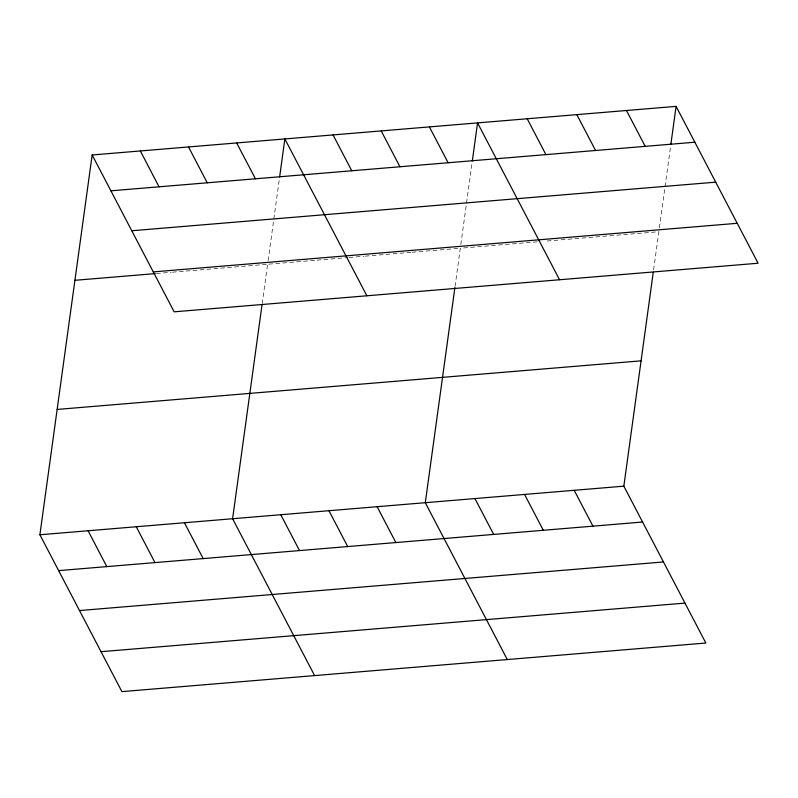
<?xml version="1.0" encoding="UTF-8"?>
<svg xmlns="http://www.w3.org/2000/svg" width="798" height="798" viewBox="0 0 798 798"><rect width="100%" height="100%" fill="white"/><g stroke="black" fill="none" stroke-linecap="round" stroke-linejoin="round"><path stroke-width="0.6" stroke-dasharray="3.99 2.99" d="M262.193 303.619L267.609 264.268M268.118 260.577L279.45 178.253M455.069 286.352L460.306 248.228L537.244 241.824M460.815 244.537L472.147 162.213M653.602 269.834L658.849 231.709L544.685 241.205M659.357 228.019L670.689 145.695M156.438 273.514L171.261 272.288M172.498 272.178L184.847 271.15M186.084 271.051L218.203 268.377M220.677 268.168L266.372 264.367M268.846 264.158L315.789 260.258M317.025 260.158L347.908 257.584M349.135 257.485L363.958 256.248M365.195 256.148L410.9 252.338M412.137 252.238L459.079 248.328"/><path stroke-width="1.2" d="M653.263 272.288L623.837 486.172L705.841 643.028L121.904 691.627L39.9 534.77L92.159 154.972L676.096 106.373L758.1 263.23L174.163 311.828L92.159 154.972M262.023 304.846L232.597 518.73L314.602 675.587M279.619 177.026L284.856 138.932L366.861 295.799M454.9 287.579L425.294 502.69L507.299 659.557M472.316 160.987L477.553 122.892L559.558 279.759M670.849 144.468L676.096 106.373M110.902 190.822L694.839 142.224M131.78 230.752L715.716 182.153M153.286 271.899L737.222 223.3M74.912 280.307L155.201 273.624M57.147 409.434L641.083 360.836M39.9 534.77L623.837 486.172M58.643 570.62L642.58 522.022M79.521 610.55L663.457 561.952M101.027 651.697L684.963 603.098M626.46 110.503L645.203 146.353M576.824 114.633L595.567 150.483M527.189 118.762L545.932 154.613M429.384 126.902L448.127 162.752M574.201 490.301L592.944 526.151M381.205 130.912L399.948 166.762M524.565 494.431L543.308 530.281M333.035 134.922L351.778 170.772M474.93 498.56L493.673 534.411M236.687 142.942L255.43 178.792M377.125 506.7L395.868 542.55M188.508 146.952L207.251 182.802M328.946 510.71L347.689 546.56M140.338 150.962L159.071 186.812M280.776 514.72L299.519 550.57M184.428 522.74L203.171 558.59M136.249 526.75L154.992 562.6M88.079 530.76L106.812 566.61"/></g></svg>
